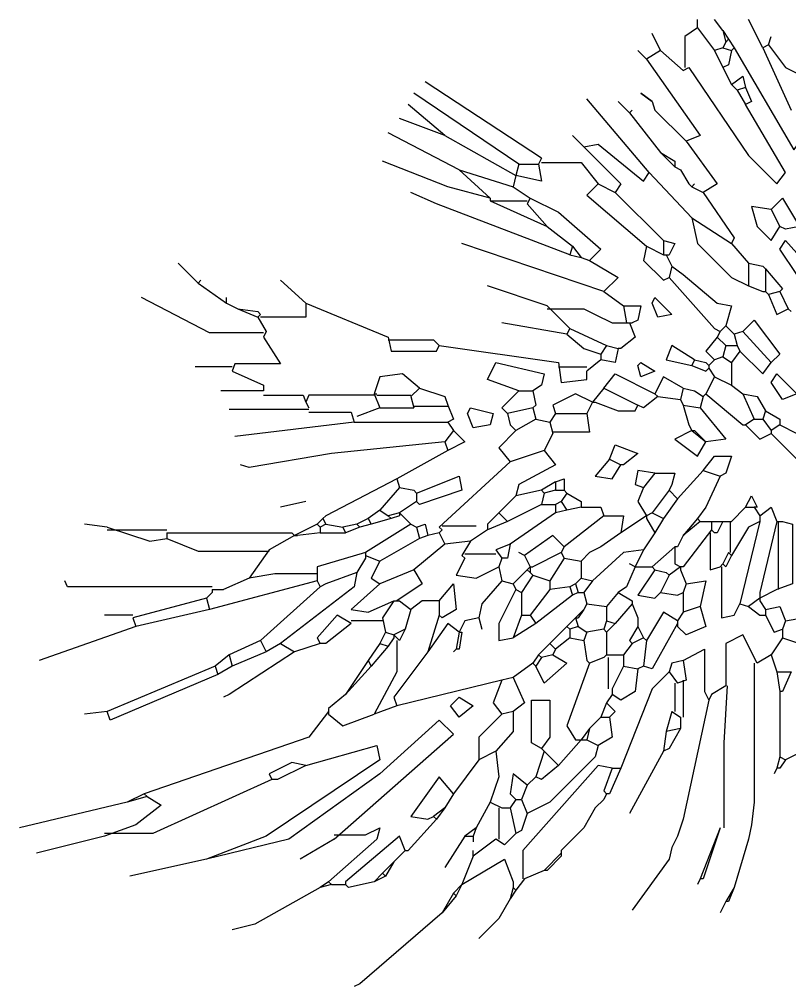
# Model space of a CAD drawing. Header units: millimetres. Extents: x 254.5 to 332, y 114.7 to 192.4.
# Drawn here: x 254.49 to 290.69, y 145.58 to 191.05 of the extents above; entities that cross this region are included whole.
import ezdxf

# ---------------------------------------------------------------- set-up
doc = ezdxf.new("R2010")
doc.units = ezdxf.units.MM
doc.layers.add('Standard', color=7, linetype='Continuous')

msp = doc.modelspace()

# ---------------------------------------------------------------- linework, layer by layer
at = {"layer": 'Standard', "linetype": 'Continuous'}
for points in [[(286.353, 190.652), (286.353, 191.051)], [(287.553, 190.519), (287.154, 191.051)], [(289.421, 189.718), (288.753, 191.051)], [(286.353, 190.652), (285.754, 190.251), (285.754, 188.785)], [(286.353, 190.652), (287.154, 189.585)], [(287.553, 190.519), (287.821, 190.118)], [(287.553, 190.519), (287.688, 189.985)], [(284.62, 189.585), (284.221, 190.384)], [(287.821, 190.118), (287.688, 189.985)], [(287.821, 190.118), (288.087, 189.718)], [(289.687, 189.851), (289.82, 190.251)], [(287.553, 189.718), (287.154, 189.585)], [(287.688, 189.985), (287.553, 189.718)], [(287.553, 189.718), (287.954, 189.585)], [(288.087, 189.718), (287.954, 189.585)], [(288.087, 189.718), (290.887, 184.918), (291.287, 185.451), (291.287, 185.852)], [(289.687, 189.851), (289.421, 189.718)], [(289.421, 189.718), (290.754, 186.784)], [(289.687, 189.851), (290.487, 188.785), (291.02, 188.518), (291.02, 188.252)], [(283.954, 189.184), (283.554, 189.585)], [(284.62, 189.585), (283.954, 189.184)], [(283.954, 189.184), (286.488, 185.584), (285.821, 185.318)], [(284.62, 189.585), (285.687, 188.651), (285.954, 188.785)], [(287.154, 189.585), (287.553, 188.785)], [(287.954, 189.585), (287.821, 188.918), (287.553, 188.785)], [(285.954, 188.785), (288.753, 184.652), (290.088, 183.318), (290.487, 183.851), (288.62, 187.052)], [(287.553, 188.785), (287.954, 187.984)], [(287.954, 187.984), (288.487, 188.385), (288.62, 187.851)], [(279.021, 184.518), (273.554, 188.117)], [(287.954, 187.984), (288.221, 187.718)], [(288.62, 187.851), (288.221, 187.718)], [(288.62, 187.851), (288.888, 187.185), (288.62, 187.052)], [(277.954, 184.251), (273.021, 187.585)], [(284.221, 187.185), (283.687, 187.585), (284.221, 187.185)], [(288.221, 187.718), (288.62, 187.052)], [(274.487, 185.584), (272.754, 187.052)], [(284.088, 183.851), (281.154, 187.318)], [(283.154, 186.651), (282.621, 187.185)], [(284.221, 187.185), (284.354, 186.784)], [(283.154, 186.651), (283.287, 186.784)], [(283.154, 186.651), (284.62, 184.785)], [(284.354, 186.784), (285.821, 185.318)], [(284.354, 186.784), (285.821, 185.318)], [(274.487, 185.584), (272.354, 186.385)], [(275.153, 183.984), (271.821, 185.717)], [(274.487, 185.584), (277.821, 183.718)], [(281.02, 185.051), (280.487, 185.584)], [(281.02, 185.051), (281.687, 185.184), (283.82, 183.452), (284.088, 183.851)], [(281.02, 185.051), (282.754, 183.318), (282.487, 182.918)], [(285.821, 185.318), (287.287, 183.318), (286.621, 182.918)], [(284.62, 184.785), (285.288, 184.384), (285.288, 184.118)], [(284.62, 184.785), (285.288, 184.118)], [(276.621, 182.651), (274.62, 183.185), (271.554, 184.384)], [(278.888, 184.251), (279.021, 183.452), (277.821, 183.718)], [(277.954, 184.251), (277.821, 183.718)], [(277.954, 184.251), (278.888, 184.251)], [(279.021, 184.518), (278.888, 184.251)], [(279.021, 184.317), (280.887, 184.317), (281.687, 183.318)], [(275.153, 183.984), (277.688, 183.185)], [(275.153, 183.984), (276.621, 182.651)], [(277.821, 183.718), (277.688, 183.185)], [(284.088, 183.851), (286.087, 181.718)], [(285.288, 184.118), (285.554, 183.984)], [(285.554, 183.984), (285.954, 183.318)], [(285.554, 183.984), (285.954, 183.318)], [(281.687, 183.318), (281.154, 182.784), (283.954, 180.384)], [(281.687, 183.318), (282.487, 182.918)], [(285.954, 183.318), (286.087, 183.185)], [(286.087, 183.185), (286.22, 183.318)], [(280.354, 179.985), (274.088, 182.385), (272.887, 182.918)], [(277.688, 183.185), (278.487, 182.651)], [(282.487, 182.918), (284.754, 180.652)], [(286.087, 183.185), (286.621, 182.918)], [(286.621, 182.918), (288.087, 180.785), (287.954, 180.519)], [(276.621, 182.651), (276.621, 182.518)], [(276.621, 182.518), (279.287, 181.318)], [(276.621, 182.518), (278.354, 182.518)], [(278.487, 182.651), (278.354, 182.385)], [(278.354, 182.385), (279.287, 181.318)], [(278.487, 182.651), (279.82, 181.985), (281.821, 180.251), (281.287, 179.718)], [(289.82, 182.118), (290.354, 182.651), (291.154, 181.318), (290.487, 181.185), (290.221, 181.318)], [(289.82, 182.118), (288.888, 182.251), (289.154, 181.318), (289.82, 180.652), (290.221, 181.318)], [(289.82, 182.118), (290.221, 181.318)], [(286.087, 181.718), (287.954, 180.519)], [(286.087, 181.718), (286.353, 180.519), (287.954, 178.918), (288.753, 178.518)], [(279.287, 181.318), (280.487, 180.384)], [(281.954, 178.252), (275.288, 180.519)], [(284.754, 180.652), (285.288, 180.519), (285.02, 179.985)], [(284.754, 180.652), (284.754, 179.985)], [(287.954, 180.519), (288.753, 179.585)], [(290.487, 180.652), (291.687, 179.317), (291.02, 179.051), (290.221, 180.251), (290.487, 180.652)], [(280.487, 180.384), (280.354, 179.985)], [(280.487, 180.384), (280.887, 179.851)], [(283.954, 180.384), (283.82, 179.718), (284.754, 178.785), (285.02, 178.918)], [(283.954, 180.384), (284.754, 179.985)], [(280.354, 179.985), (280.887, 179.851)], [(280.887, 179.851), (281.287, 179.718)], [(281.287, 179.718), (282.621, 178.918), (281.954, 178.252)], [(284.754, 179.985), (284.887, 179.985)], [(284.887, 179.985), (285.02, 179.985)], [(284.887, 179.985), (285.153, 179.452)], [(262.887, 178.651), (261.954, 179.585)], [(285.153, 179.452), (285.02, 178.918)], [(285.153, 179.452), (285.687, 179.051), (287.287, 177.718), (287.954, 177.585), (287.688, 176.651)], [(288.753, 179.585), (288.753, 178.518)], [(288.753, 179.585), (289.421, 179.452), (289.554, 179.317)], [(289.554, 179.317), (290.354, 178.385), (290.221, 178.252)], [(289.554, 179.317), (289.554, 178.252)], [(262.887, 178.651), (263.021, 178.785)], [(267.954, 177.718), (266.754, 178.785)], [(285.02, 178.918), (287.154, 176.518), (287.42, 176.385)], [(262.887, 178.651), (264.221, 177.718)], [(279.287, 177.585), (276.488, 178.518)], [(281.954, 178.252), (282.887, 177.585)], [(288.753, 178.518), (289.421, 178.252), (289.554, 178.252)], [(289.554, 178.252), (289.687, 178.117)], [(290.221, 178.252), (289.687, 178.117)], [(290.221, 178.252), (290.621, 177.451)], [(265.954, 176.318), (263.42, 176.318), (260.221, 177.984)], [(264.221, 177.718), (264.221, 177.984)], [(284.354, 177.984), (285.153, 177.185), (284.487, 177.052), (284.221, 177.718), (284.354, 177.984)], [(289.687, 178.117), (290.088, 177.185), (290.621, 177.451)], [(264.221, 177.718), (264.754, 177.451)], [(264.754, 177.451), (265.687, 177.052)], [(264.754, 177.451), (265.687, 177.318), (265.821, 177.185)], [(267.954, 177.718), (267.954, 177.052), (265.821, 177.052)], [(267.954, 177.718), (271.821, 176.118)], [(279.287, 177.585), (280.354, 176.518)], [(279.287, 177.451), (281.02, 177.451), (281.554, 177.185)], [(282.887, 177.585), (283.021, 176.784)], [(282.887, 177.585), (283.687, 177.585), (283.554, 176.917), (283.287, 176.784)], [(290.621, 177.451), (290.754, 177.318)], [(265.821, 177.185), (265.687, 177.052)], [(265.687, 177.052), (266.087, 176.385), (265.954, 176.118)], [(281.554, 177.185), (282.354, 176.784)], [(281.554, 177.185), (282.354, 176.784)], [(288.487, 176.385), (289.021, 176.917), (290.221, 175.318), (289.82, 174.918)], [(280.221, 176.251), (277.154, 176.784)], [(280.354, 176.518), (280.221, 176.251)], [(280.354, 176.518), (282.087, 175.717)], [(282.354, 176.784), (283.021, 176.784)], [(283.154, 176.784), (283.42, 176.118), (282.754, 175.584), (282.621, 175.584)], [(283.021, 176.784), (283.154, 176.784)], [(283.154, 176.784), (283.287, 176.784)], [(287.688, 176.651), (287.42, 176.385)], [(287.688, 176.651), (288.087, 176.251)], [(265.954, 176.118), (266.754, 174.851), (264.62, 174.851), (264.487, 174.518)], [(271.821, 176.118), (271.954, 175.451), (274.088, 175.451), (274.221, 175.717)], [(271.821, 175.985), (273.954, 175.985), (274.221, 175.717)], [(280.221, 176.251), (281.02, 175.584), (281.821, 175.318)], [(287.287, 176.118), (286.754, 175.451), (287.154, 175.051)], [(287.42, 176.385), (287.287, 176.118)], [(287.287, 176.118), (287.688, 175.717)], [(288.487, 176.385), (288.087, 176.251)], [(288.087, 176.251), (288.221, 175.717)], [(288.487, 176.385), (289.82, 174.918)], [(274.221, 175.717), (279.82, 174.918)], [(282.087, 175.717), (281.821, 175.318)], [(282.621, 175.584), (282.487, 174.918), (281.821, 175.051)], [(282.087, 175.717), (282.621, 175.584)], [(286.22, 175.051), (285.153, 175.717), (284.887, 175.051), (286.087, 174.785)], [(287.688, 175.717), (287.553, 175.184)], [(287.688, 175.717), (288.221, 175.717)], [(288.221, 175.717), (288.354, 175.451)], [(281.821, 175.051), (281.154, 174.518)], [(281.821, 175.318), (281.821, 175.184)], [(281.821, 175.184), (281.821, 175.051)], [(286.22, 175.051), (286.087, 174.785)], [(286.22, 175.051), (286.754, 174.918), (286.887, 174.785)], [(287.154, 175.051), (286.887, 174.785)], [(287.553, 175.184), (287.154, 175.051)], [(287.553, 175.184), (287.954, 174.918)], [(288.354, 175.451), (287.954, 174.918)], [(288.354, 175.451), (289.421, 174.384), (289.82, 174.918)], [(264.487, 174.718), (262.754, 174.718)], [(277.954, 173.585), (276.488, 174.118), (276.887, 174.918), (279.154, 174.384), (279.021, 173.851), (278.62, 173.585)], [(279.82, 174.918), (279.954, 173.984), (281.154, 174.118), (281.154, 174.518)], [(279.82, 174.718), (281.154, 174.718)], [(283.687, 174.918), (284.354, 174.518), (283.687, 174.251), (283.554, 174.785), (283.687, 174.918)], [(286.087, 174.785), (286.754, 174.518), (286.887, 174.652)], [(286.887, 174.785), (286.887, 174.652)], [(286.887, 174.652), (287.154, 174.251)], [(287.954, 174.918), (287.954, 173.851)], [(264.487, 174.518), (265.954, 173.851), (265.954, 173.585)], [(273.287, 173.718), (272.487, 174.384), (271.421, 174.251), (271.154, 173.452)], [(281.954, 173.718), (282.487, 174.384), (284.354, 173.452)], [(285.687, 173.718), (284.754, 174.251), (284.354, 173.452)], [(287.154, 174.251), (286.754, 173.452)], [(287.154, 174.251), (287.954, 173.851)], [(290.088, 174.384), (291.02, 173.452), (290.354, 173.185), (289.82, 173.984), (290.088, 174.384)], [(273.287, 173.718), (272.887, 173.318)], [(273.287, 173.718), (274.487, 173.318), (274.62, 172.918)], [(281.954, 173.718), (281.421, 173.051)], [(281.954, 173.718), (283.554, 172.918)], [(285.687, 173.718), (285.554, 173.185)], [(285.687, 173.718), (286.22, 173.585), (286.621, 173.318)], [(287.954, 173.851), (288.487, 173.452)], [(265.954, 173.585), (263.954, 173.585)], [(265.954, 173.385), (267.821, 173.385), (267.954, 173.051)], [(271.154, 173.385), (268.087, 173.385), (267.954, 173.051)], [(271.154, 173.452), (271.287, 173.452)], [(271.154, 173.452), (271.421, 172.784)], [(271.287, 173.385), (272.887, 173.385)], [(272.887, 173.318), (273.021, 172.784)], [(277.954, 173.585), (277.154, 172.784), (277.42, 172.518)], [(277.954, 173.585), (278.62, 173.585)], [(278.62, 173.585), (278.753, 172.918), (278.62, 172.784)], [(281.421, 173.051), (280.621, 173.452), (279.554, 172.918), (279.687, 172.518)], [(284.487, 173.318), (283.82, 172.784), (283.554, 172.918)], [(284.354, 173.452), (284.487, 173.318)], [(284.487, 173.318), (285.554, 173.185)], [(286.621, 173.318), (286.488, 172.784)], [(286.754, 173.452), (286.621, 173.318)], [(286.754, 173.452), (288.487, 171.985), (288.62, 171.985)], [(288.487, 173.452), (289.021, 172.251)], [(288.487, 173.452), (289.154, 173.318), (289.554, 172.651)], [(267.954, 173.051), (268.087, 172.784)], [(271.421, 172.784), (270.354, 172.385)], [(271.421, 172.784), (273.021, 172.784)], [(274.62, 172.851), (273.021, 172.851)], [(274.62, 172.918), (274.887, 172.251), (274.62, 172.118)], [(275.687, 172.784), (276.754, 172.518), (276.621, 171.985), (275.821, 171.852), (275.554, 172.518), (275.687, 172.784)], [(278.62, 172.784), (277.42, 172.518)], [(278.62, 172.784), (278.753, 172.251)], [(281.421, 173.051), (281.154, 172.518)], [(281.421, 173.051), (281.554, 173.051)], [(281.554, 173.051), (282.621, 172.651), (283.42, 172.651), (283.554, 172.918)], [(285.554, 173.185), (285.687, 172.918)], [(285.687, 172.918), (286.488, 172.784)], [(285.687, 172.918), (285.954, 171.985), (286.087, 171.718)], [(286.488, 172.784), (287.688, 171.318), (286.754, 171.185)], [(268.087, 172.718), (264.354, 172.718)], [(268.087, 172.585), (270.088, 172.585), (270.221, 172.118)], [(277.42, 172.518), (277.553, 171.985), (277.821, 171.718)], [(279.687, 172.518), (279.421, 172.118)], [(281.154, 172.518), (281.287, 171.651), (279.554, 171.651)], [(279.687, 172.518), (281.154, 172.518)], [(289.554, 172.651), (289.421, 172.251)], [(289.554, 172.651), (290.221, 172.251), (290.221, 171.985)], [(270.221, 172.118), (264.62, 171.451)], [(270.221, 172.118), (274.62, 172.118)], [(274.62, 172.118), (274.887, 171.718)], [(278.753, 172.251), (277.821, 171.718)], [(278.753, 172.251), (279.421, 172.118)], [(279.421, 172.118), (279.554, 171.584)], [(289.021, 172.251), (288.62, 171.985)], [(288.62, 171.985), (289.287, 171.318), (289.82, 171.584)], [(289.021, 172.251), (289.421, 172.251)], [(289.421, 172.251), (289.82, 171.718)], [(290.221, 171.985), (289.82, 171.718)], [(290.221, 171.985), (291.02, 171.584), (291.421, 170.918)], [(274.887, 171.718), (274.487, 171.185)], [(274.887, 171.718), (275.421, 171.185), (274.62, 170.785)], [(277.821, 171.718), (277.021, 170.918), (277.553, 170.251)], [(279.554, 171.584), (279.154, 170.785)], [(286.087, 171.718), (285.288, 171.318), (286.353, 170.519), (286.754, 171.185)], [(286.087, 171.718), (286.22, 171.718)], [(286.087, 171.718), (286.754, 171.185)], [(286.22, 171.718), (286.754, 171.185)], [(289.82, 171.718), (289.82, 171.584)], [(289.82, 171.584), (291.02, 170.384), (291.154, 170.384)], [(274.487, 171.185), (269.154, 170.652), (265.288, 169.985), (264.887, 170.118)], [(274.487, 171.185), (274.62, 170.785)], [(282.22, 170.384), (282.487, 171.051), (283.554, 170.652), (282.887, 170.118), (282.754, 170.118)], [(274.62, 170.785), (272.22, 169.452)], [(279.154, 170.785), (277.553, 170.251)], [(279.154, 170.785), (279.687, 170.118), (277.954, 169.184), (277.821, 168.651)], [(286.621, 169.851), (287.154, 170.519), (287.954, 170.519), (287.688, 169.718), (287.42, 169.585)], [(277.553, 170.251), (274.221, 167.185), (274.354, 167.052)], [(282.22, 170.384), (281.554, 169.585), (282.354, 169.452), (282.754, 170.118)], [(282.22, 170.384), (282.754, 170.118)], [(284.354, 169.718), (283.554, 169.851), (283.42, 169.184), (283.82, 169.051)], [(284.354, 169.718), (283.82, 169.051)], [(284.354, 169.718), (285.288, 169.718), (285.153, 169.184), (285.02, 168.918)], [(286.621, 169.851), (285.421, 168.518)], [(286.621, 169.851), (287.42, 169.585)], [(272.22, 169.452), (268.888, 167.718), (268.753, 167.585)], [(272.22, 169.452), (272.354, 169.051)], [(273.154, 168.785), (275.153, 169.585), (275.288, 168.918), (273.287, 168.252), (273.154, 168.385)], [(279.687, 169.317), (279.021, 168.918)], [(279.687, 169.317), (280.088, 169.452), (280.088, 168.918)], [(279.687, 169.317), (279.687, 168.918)], [(287.42, 169.585), (286.754, 168.117), (286.353, 167.585)], [(272.354, 169.051), (271.421, 167.984)], [(272.354, 169.051), (273.021, 168.918), (273.154, 168.785)], [(273.154, 168.785), (273.154, 168.385)], [(279.021, 168.918), (277.821, 168.651)], [(279.021, 168.918), (279.154, 168.785)], [(279.154, 168.785), (279.021, 168.252)], [(279.687, 168.918), (279.154, 168.785)], [(279.687, 168.918), (280.088, 168.918)], [(280.221, 168.785), (279.954, 168.385)], [(280.088, 168.918), (280.221, 168.785)], [(280.221, 168.785), (280.887, 168.385), (280.887, 168.117)], [(283.82, 169.051), (283.554, 168.385), (283.954, 167.718)], [(285.02, 168.918), (284.221, 167.851)], [(285.02, 168.918), (285.421, 168.518)], [(267.954, 168.385), (266.754, 168.117)], [(273.154, 168.385), (272.354, 167.851)], [(277.821, 168.651), (277.021, 167.851)], [(279.021, 168.252), (277.42, 167.451)], [(279.021, 168.252), (279.687, 168.252)], [(279.954, 168.385), (279.687, 168.252)], [(279.687, 168.252), (279.687, 167.851)], [(279.954, 168.385), (280.221, 167.984)], [(285.421, 168.518), (284.754, 167.585)], [(288.62, 168.117), (288.888, 168.651), (289.154, 168.117), (289.021, 168.117)], [(271.421, 167.984), (270.887, 167.585)], [(271.421, 167.984), (271.821, 167.718)], [(272.354, 167.851), (271.821, 167.718)], [(272.354, 167.851), (272.354, 167.718)], [(272.354, 167.851), (272.887, 167.318)], [(277.021, 167.851), (276.488, 167.318), (276.488, 167.052)], [(277.021, 167.851), (277.42, 167.451)], [(279.687, 167.851), (277.553, 166.385)], [(280.221, 167.984), (279.687, 167.851)], [(280.887, 168.117), (280.221, 167.984)], [(280.887, 168.117), (281.821, 168.117), (281.954, 167.718)], [(284.221, 167.851), (283.954, 167.718)], [(284.221, 167.851), (284.754, 167.585)], [(288.62, 168.117), (287.954, 167.451)], [(288.62, 168.117), (289.021, 168.117)], [(289.021, 168.117), (289.287, 167.718)], [(289.287, 167.718), (289.82, 168.117), (290.088, 167.451)], [(258.62, 167.185), (257.553, 167.318)], [(268.487, 167.318), (267.42, 166.784)], [(268.753, 167.585), (268.487, 167.318)], [(268.487, 167.318), (268.62, 167.185)], [(268.888, 167.318), (268.62, 167.185)], [(268.753, 167.585), (268.888, 167.318)], [(268.888, 167.318), (269.687, 167.185)], [(270.354, 167.318), (269.687, 167.185)], [(270.887, 167.585), (270.354, 167.318)], [(270.354, 167.318), (270.487, 167.185)], [(271.02, 167.318), (270.487, 167.185)], [(272.887, 167.318), (270.754, 165.985)], [(270.887, 167.585), (271.02, 167.318)], [(271.954, 167.585), (271.02, 167.318)], [(271.821, 167.718), (271.954, 167.585)], [(272.354, 167.718), (271.954, 167.585)], [(272.887, 167.318), (273.154, 167.185)], [(273.154, 167.185), (273.554, 167.318), (273.687, 166.784)], [(277.42, 167.451), (276.488, 167.052)], [(281.954, 167.718), (280.088, 166.251)], [(281.954, 167.718), (282.887, 167.718), (282.754, 166.917)], [(283.954, 167.718), (282.754, 166.917)], [(283.954, 167.718), (283.954, 167.585)], [(283.954, 167.585), (284.354, 166.917)], [(284.754, 167.585), (284.354, 166.917)], [(286.353, 167.585), (285.687, 166.784)], [(286.488, 167.451), (285.687, 166.784)], [(286.353, 167.585), (286.488, 167.451)], [(286.488, 167.451), (287.021, 167.451)], [(287.021, 167.451), (287.021, 167.052)], [(287.021, 167.451), (287.553, 167.451)], [(287.553, 167.451), (287.287, 166.917), (287.154, 166.917)], [(287.553, 167.451), (287.954, 167.451)], [(287.887, 167.451), (287.887, 165.985)], [(289.287, 167.451), (288.753, 167.185), (287.954, 165.852)], [(289.287, 167.451), (288.354, 163.585)], [(289.287, 167.718), (289.287, 167.451)], [(290.088, 167.451), (289.287, 164.118), (289.287, 163.851)], [(290.088, 167.451), (290.221, 167.451)], [(290.354, 167.451), (290.821, 167.318), (290.821, 164.518), (290.088, 164.251)], [(290.153, 167.451), (290.153, 164.251)], [(290.221, 167.451), (290.354, 167.451)], [(258.62, 167.185), (260.621, 166.518), (261.421, 166.651)], [(258.62, 167.052), (261.421, 167.052)], [(261.421, 166.917), (267.287, 166.917), (267.42, 166.784)], [(261.421, 166.917), (261.421, 166.784)], [(268.62, 166.917), (267.553, 166.784)], [(268.62, 167.185), (268.62, 166.917)], [(268.62, 166.917), (269.82, 166.917)], [(269.687, 167.185), (269.82, 166.917)], [(270.487, 167.185), (269.82, 166.917)], [(273.154, 167.185), (273.287, 166.651)], [(274.221, 166.917), (273.687, 166.784)], [(274.354, 167.052), (274.221, 166.917)], [(274.221, 166.917), (274.487, 166.385)], [(274.354, 167.251), (275.954, 167.251)], [(276.488, 167.052), (275.687, 166.518)], [(282.754, 166.917), (281.821, 166.251)], [(284.354, 166.917), (283.82, 166.118)], [(287.021, 167.052), (285.687, 165.318), (285.554, 165.318)], [(286.954, 166.917), (286.954, 165.184), (287.42, 165.318), (287.553, 165.451)], [(287.021, 167.052), (287.154, 166.917)], [(261.421, 166.784), (261.421, 166.651)], [(261.421, 166.651), (262.887, 166.051), (266.22, 166.051)], [(267.42, 166.784), (266.22, 166.118)], [(267.42, 166.784), (267.553, 166.784)], [(273.287, 166.651), (271.421, 165.584)], [(273.687, 166.784), (273.287, 166.651)], [(275.687, 166.518), (274.487, 166.385)], [(275.687, 166.518), (275.288, 165.852), (275.421, 165.717)], [(280.088, 166.251), (279.554, 166.784), (278.221, 165.852)], [(285.687, 166.784), (285.421, 166.251), (285.288, 166.251)], [(266.22, 166.118), (265.288, 164.785)], [(270.754, 165.985), (268.487, 165.318), (268.487, 165.051)], [(270.754, 165.985), (270.754, 165.852)], [(274.487, 166.385), (273.021, 165.184)], [(277.553, 166.385), (276.887, 166.118)], [(276.887, 166.118), (277.154, 165.717)], [(277.553, 166.385), (277.42, 165.717), (277.154, 165.717)], [(278.221, 165.852), (277.954, 165.985)], [(279.954, 165.985), (278.62, 165.318)], [(280.088, 166.251), (279.954, 165.985)], [(279.954, 165.985), (280.088, 165.717)], [(281.287, 165.985), (280.887, 165.584)], [(281.821, 166.251), (281.287, 165.985)], [(281.821, 166.251), (281.287, 165.985)], [(283.82, 166.118), (282.887, 165.985), (281.421, 164.652)], [(283.82, 166.118), (283.42, 165.318)], [(285.288, 166.251), (284.221, 165.318)], [(285.288, 166.251), (285.288, 165.451), (285.554, 165.318)], [(287.821, 165.985), (287.553, 165.451)], [(287.821, 165.985), (287.954, 165.852)], [(270.754, 165.717), (270.354, 165.051)], [(270.754, 165.852), (270.754, 165.717)], [(270.754, 165.852), (271.421, 165.584)], [(271.421, 165.584), (271.02, 164.785), (271.421, 164.518)], [(275.421, 165.717), (275.02, 164.918), (275.954, 164.785), (277.021, 165.318)], [(276.887, 165.918), (275.421, 165.918)], [(277.154, 165.717), (277.021, 165.318)], [(278.221, 165.852), (278.487, 165.318)], [(280.088, 165.717), (279.421, 164.652)], [(280.088, 165.717), (280.887, 165.584)], [(280.887, 165.584), (280.887, 164.785)], [(287.954, 165.852), (287.688, 165.318)], [(270.354, 165.051), (270.221, 164.384), (266.754, 161.718)], [(268.487, 165.051), (268.487, 164.652)], [(270.354, 165.051), (268.888, 164.518), (268.62, 164.384)], [(273.021, 165.184), (271.421, 164.518)], [(273.021, 165.184), (273.42, 164.518), (272.22, 163.718)], [(277.021, 165.318), (277.154, 164.652)], [(278.354, 165.184), (277.688, 164.518)], [(278.487, 165.318), (278.354, 165.184)], [(278.354, 165.184), (278.487, 165.051)], [(278.487, 165.318), (278.62, 165.318)], [(278.487, 165.318), (278.487, 165.051)], [(278.487, 165.051), (278.62, 164.918)], [(283.42, 165.318), (283.021, 164.384), (282.621, 164.118)], [(283.42, 165.318), (283.154, 165.451)], [(283.42, 165.318), (283.554, 165.318)], [(283.554, 165.318), (284.221, 165.318)], [(284.354, 165.184), (283.554, 163.984), (284.354, 163.851), (284.62, 164.118)], [(284.221, 165.318), (284.354, 165.184)], [(284.354, 165.184), (284.887, 165.051), (285.02, 164.918)], [(285.554, 165.318), (285.02, 164.918)], [(285.554, 165.318), (285.554, 165.184)], [(285.554, 165.184), (285.821, 164.518)], [(287.487, 165.318), (287.487, 162.918), (288.087, 163.051), (288.354, 163.585)], [(287.553, 165.451), (287.688, 165.318)], [(263.554, 164.384), (256.754, 164.384), (256.621, 164.652)], [(268.487, 164.652), (263.42, 163.318)], [(265.288, 164.785), (264.088, 164.251)], [(268.487, 164.985), (266.488, 164.985), (265.288, 164.785)], [(268.487, 164.652), (268.62, 164.384)], [(277.154, 164.652), (276.22, 163.585), (276.087, 162.918)], [(277.154, 164.652), (277.688, 164.518)], [(278.62, 164.918), (278.087, 164.118)], [(278.62, 164.918), (279.421, 164.652)], [(279.421, 164.652), (279.421, 164.251)], [(280.887, 164.785), (280.621, 164.518)], [(280.887, 164.785), (281.421, 164.652)], [(281.421, 164.652), (281.02, 164.118)], [(285.02, 164.918), (284.62, 164.118)], [(285.821, 164.518), (286.754, 164.652), (286.488, 163.452)], [(263.554, 164.251), (263.554, 164.118)], [(263.554, 164.251), (264.088, 164.251)], [(263.554, 164.251), (264.088, 164.251)], [(268.62, 164.384), (265.821, 161.852)], [(271.421, 164.518), (270.088, 163.318), (270.887, 163.185), (272.087, 163.718)], [(274.221, 163.718), (274.887, 164.518), (275.02, 163.318), (274.354, 162.918), (274.221, 163.051)], [(277.821, 164.251), (277.021, 162.651), (277.021, 161.852), (277.688, 161.985)], [(277.688, 164.518), (277.821, 164.251)], [(277.821, 164.251), (278.087, 164.118)], [(279.421, 164.251), (278.487, 163.051)], [(280.354, 164.384), (279.421, 164.251)], [(280.621, 164.518), (280.354, 164.384)], [(280.354, 164.384), (280.487, 163.984)], [(280.621, 164.518), (280.754, 164.118)], [(285.821, 164.518), (285.687, 164.118)], [(290.088, 164.251), (289.287, 163.851)], [(263.287, 163.851), (259.82, 162.918)], [(263.554, 164.118), (263.287, 163.851)], [(263.287, 163.851), (263.42, 163.318)], [(272.087, 163.718), (271.554, 162.918)], [(272.087, 163.718), (272.22, 163.718)], [(272.22, 163.718), (272.354, 163.718)], [(272.354, 163.718), (272.887, 163.318)], [(274.221, 163.718), (273.42, 163.718), (272.887, 163.318)], [(274.221, 163.718), (274.221, 163.051)], [(278.087, 164.118), (278.087, 163.051)], [(280.487, 163.984), (278.753, 162.651)], [(280.754, 164.118), (280.487, 163.984)], [(280.754, 164.118), (281.02, 164.118)], [(281.02, 164.118), (281.154, 163.585)], [(282.621, 164.118), (282.087, 163.452)], [(282.621, 164.118), (283.287, 163.718), (283.287, 163.585)], [(284.62, 164.118), (285.421, 163.984), (285.687, 164.118)], [(285.687, 164.118), (285.687, 163.185)], [(289.287, 163.851), (288.753, 163.452)], [(289.287, 163.851), (289.287, 163.718)], [(289.287, 163.718), (289.554, 163.318)], [(263.42, 163.318), (259.954, 162.518)], [(272.887, 163.318), (272.621, 162.385)], [(281.02, 163.318), (280.621, 162.918)], [(281.02, 163.318), (280.754, 162.918)], [(281.154, 163.585), (281.02, 163.318)], [(281.154, 163.585), (282.087, 163.452)], [(282.087, 163.452), (282.087, 162.784)], [(283.287, 163.585), (282.487, 162.651)], [(283.287, 163.585), (283.554, 162.918), (283.554, 162.518)], [(286.488, 163.452), (286.754, 162.518), (285.821, 162.118), (285.421, 162.518)], [(286.488, 163.452), (285.687, 163.185)], [(288.354, 163.585), (288.753, 163.452)], [(288.753, 163.452), (289.287, 163.051), (289.554, 163.051)], [(289.554, 163.318), (290.221, 163.452), (290.487, 162.784)], [(289.554, 163.318), (289.554, 163.051)], [(259.82, 163.051), (258.487, 163.051)], [(259.82, 162.918), (259.954, 162.518)], [(270.088, 162.651), (269.421, 163.051), (268.487, 161.985), (268.62, 161.718)], [(271.554, 162.784), (270.088, 162.784)], [(271.554, 162.918), (271.687, 162.251)], [(274.221, 163.051), (273.687, 161.318)], [(276.087, 162.918), (275.421, 162.784), (275.153, 162.251)], [(276.087, 162.918), (276.22, 162.385)], [(278.087, 163.051), (277.688, 161.985)], [(278.087, 163.051), (278.487, 163.051)], [(278.487, 163.051), (278.753, 162.651)], [(280.621, 162.918), (280.221, 162.518)], [(280.621, 162.918), (280.754, 162.918)], [(280.621, 162.918), (280.754, 162.518)], [(282.087, 162.784), (281.954, 162.385)], [(282.087, 162.784), (282.487, 162.651)], [(285.421, 162.784), (284.754, 163.185), (283.954, 161.852)], [(285.687, 163.185), (285.421, 162.784)], [(285.421, 162.784), (285.421, 162.651)], [(289.554, 163.051), (289.954, 162.251), (290.354, 162.385)], [(290.487, 162.784), (290.354, 162.385)], [(290.487, 162.784), (291.287, 162.918), (291.421, 162.518)], [(259.954, 162.518), (255.421, 160.918)], [(270.088, 162.651), (268.888, 161.718), (268.62, 161.718)], [(272.621, 162.385), (272.087, 162.118)], [(272.621, 162.385), (272.354, 161.852)], [(275.153, 162.251), (274.62, 162.651), (273.687, 161.318)], [(278.753, 162.651), (277.688, 161.985)], [(280.221, 162.518), (279.421, 161.718)], [(280.221, 162.518), (280.354, 162.385)], [(280.754, 162.518), (280.354, 162.385)], [(280.354, 162.385), (280.354, 161.985)], [(280.754, 162.518), (281.154, 162.251)], [(281.954, 162.385), (281.154, 162.251)], [(281.954, 162.385), (282.087, 162.251)], [(282.487, 162.651), (282.087, 162.251)], [(283.554, 162.518), (283.154, 161.852), (283.287, 161.718)], [(283.554, 162.518), (283.82, 161.985)], [(285.421, 162.651), (284.221, 160.519), (283.82, 160.652)], [(285.421, 162.651), (285.421, 162.518)], [(290.354, 162.385), (290.354, 161.985)], [(271.687, 162.251), (271.421, 161.718)], [(271.687, 162.251), (272.087, 162.118)], [(272.087, 161.985), (271.821, 161.584)], [(272.087, 162.118), (272.087, 161.985)], [(272.087, 162.118), (272.354, 161.852)], [(275.153, 162.251), (275.02, 161.451)], [(275.288, 162.251), (275.153, 161.451), (275.02, 161.451)], [(275.153, 162.251), (275.288, 162.251)], [(280.354, 161.985), (279.687, 161.451)], [(280.354, 161.985), (281.02, 161.852)], [(281.154, 162.251), (281.02, 161.852)], [(282.087, 162.251), (282.087, 161.185)], [(283.82, 161.985), (283.287, 161.718)], [(283.82, 161.985), (283.954, 161.852)], [(289.154, 160.785), (288.487, 162.118), (287.688, 161.718), (287.688, 159.718)], [(290.354, 161.985), (289.82, 161.185)], [(290.354, 161.985), (291.154, 161.718)], [(265.821, 161.852), (264.354, 161.185)], [(265.821, 161.852), (266.087, 161.318)], [(266.754, 161.718), (266.087, 161.318)], [(266.754, 161.718), (267.42, 161.318)], [(268.62, 161.718), (267.42, 161.318)], [(271.421, 161.718), (270.887, 160.918)], [(271.821, 161.584), (271.02, 160.652)], [(272.22, 161.852), (272.22, 160.384), (271.154, 158.385)], [(271.421, 161.718), (271.821, 161.584)], [(275.02, 161.451), (274.887, 161.318)], [(279.421, 161.718), (278.888, 161.185)], [(279.421, 161.718), (279.687, 161.451)], [(279.687, 161.451), (279.554, 161.185)], [(281.02, 161.852), (281.154, 160.918), (281.287, 160.785)], [(283.287, 161.718), (282.887, 161.185)], [(283.954, 161.852), (283.82, 160.652)], [(285.687, 160.918), (286.687, 161.451), (286.687, 159.452), (286.887, 159.051)], [(264.354, 161.185), (263.687, 160.652)], [(267.42, 161.318), (264.354, 159.317), (264.088, 159.184)], [(264.354, 161.185), (264.487, 160.652)], [(266.087, 161.318), (264.487, 160.652)], [(273.687, 161.318), (272.087, 159.184), (272.22, 158.785)], [(278.888, 161.185), (278.62, 160.785)], [(279.554, 161.185), (280.221, 160.785), (279.154, 159.851), (278.753, 160.652)], [(279.021, 161.051), (278.753, 160.652)], [(278.888, 161.185), (279.021, 161.051)], [(279.554, 161.185), (279.021, 161.051)], [(281.954, 161.051), (281.287, 160.785)], [(282.087, 161.185), (281.954, 161.051)], [(282.087, 161.185), (282.887, 161.185)], [(282.154, 161.051), (282.154, 159.585)], [(282.887, 161.185), (282.887, 160.652)], [(289.82, 161.185), (289.154, 160.785)], [(289.82, 161.185), (290.088, 160.384)], [(263.687, 160.652), (258.62, 158.518)], [(263.687, 160.652), (263.82, 160.251)], [(264.487, 160.652), (263.82, 160.251)], [(270.887, 160.918), (269.82, 159.317)], [(271.02, 160.652), (269.82, 159.317)], [(270.887, 160.918), (271.02, 160.652)], [(278.62, 160.785), (277.688, 160.118)], [(278.62, 160.785), (278.753, 160.652)], [(281.287, 160.785), (280.221, 157.851), (280.621, 157.185), (280.887, 157.185)], [(282.887, 160.652), (282.354, 159.585)], [(283.554, 160.519), (283.42, 159.452), (282.754, 159.051), (282.354, 159.317)], [(282.887, 160.652), (283.554, 160.519)], [(283.82, 160.652), (283.554, 160.519)], [(285.687, 160.918), (285.153, 160.785), (285.02, 160.384)], [(285.687, 160.918), (285.821, 159.985)], [(289.021, 160.785), (289.021, 154.251), (288.888, 153.185)], [(263.82, 160.251), (258.753, 158.117), (258.62, 158.518)], [(277.688, 160.118), (277.154, 159.985)], [(277.688, 160.118), (278.221, 158.918), (277.688, 158.518)], [(285.02, 160.384), (284.221, 159.585), (282.754, 155.852)], [(285.02, 160.384), (285.421, 159.851)], [(290.088, 160.384), (290.754, 160.384)], [(290.088, 160.384), (290.221, 159.452)], [(290.754, 160.384), (290.354, 159.452), (290.221, 159.452)], [(277.154, 159.985), (272.22, 158.785)], [(277.154, 159.985), (276.754, 158.918), (277.154, 158.385)], [(285.288, 159.851), (285.288, 158.518)], [(285.821, 159.985), (285.421, 159.851)], [(285.687, 159.985), (285.687, 158.252)], [(287.688, 159.718), (287.021, 159.317), (286.887, 159.051)], [(287.754, 159.718), (287.588, 157.052), (287.588, 153.051)], [(269.82, 159.317), (269.021, 158.651)], [(269.82, 159.317), (269.021, 158.651)], [(275.153, 159.184), (275.821, 158.785), (275.153, 158.252), (274.754, 158.785), (275.153, 159.184)], [(282.354, 159.317), (282.087, 158.918)], [(282.354, 159.585), (282.354, 159.317)], [(290.221, 159.452), (290.221, 156.385)], [(272.22, 158.785), (271.154, 158.385)], [(279.021, 156.784), (278.554, 157.052), (278.554, 159.051), (279.421, 159.051), (279.421, 157.318), (279.021, 156.784)], [(282.087, 158.918), (281.821, 158.252)], [(282.087, 158.918), (282.487, 158.518), (282.22, 158.252)], [(286.887, 159.051), (285.687, 153.452)], [(258.62, 158.518), (257.553, 158.385)], [(269.021, 158.518), (268.087, 157.318), (260.354, 154.652)], [(269.021, 158.651), (269.021, 158.518)], [(269.021, 158.518), (269.021, 158.385)], [(269.021, 158.385), (269.687, 157.851), (271.154, 158.385)], [(277.154, 158.385), (276.087, 157.318), (276.087, 156.251)], [(277.688, 158.518), (277.688, 157.585), (276.887, 156.651)], [(277.688, 158.518), (277.154, 158.385)], [(281.821, 158.252), (281.287, 157.718)], [(282.22, 158.252), (282.354, 157.318), (281.687, 156.917)], [(281.821, 158.252), (282.22, 158.252)], [(285.153, 158.518), (284.887, 157.585)], [(285.153, 158.518), (285.554, 158.252)], [(285.554, 158.252), (285.554, 157.718)], [(269.287, 152.518), (274.887, 157.451), (274.221, 158.117), (271.421, 155.584), (267.154, 152.518), (263.287, 151.584)], [(281.287, 157.718), (280.887, 157.185)], [(281.287, 157.718), (281.154, 157.185)], [(285.554, 157.718), (285.02, 156.784), (284.754, 156.651)], [(284.887, 157.585), (284.754, 156.651)], [(285.554, 157.718), (284.887, 157.585)], [(267.954, 155.985), (271.287, 156.917), (271.421, 156.251), (266.087, 152.651), (263.287, 151.584)], [(281.687, 156.917), (281.554, 156.385), (279.421, 154.251), (278.354, 153.718)], [(280.887, 157.185), (279.82, 155.985)], [(280.887, 157.185), (281.154, 157.185)], [(281.154, 157.185), (281.687, 156.917)], [(276.887, 156.651), (276.087, 156.251)], [(276.887, 156.651), (277.021, 155.451), (276.621, 154.251)], [(279.154, 156.651), (278.753, 155.451)], [(279.021, 156.784), (279.154, 156.651)], [(279.154, 156.651), (279.82, 155.985)], [(284.754, 156.651), (283.154, 153.718)], [(291.02, 156.518), (290.487, 156.251)], [(267.954, 155.985), (267.287, 156.118), (266.22, 155.584), (266.353, 155.318)], [(267.954, 155.985), (266.621, 155.318), (266.353, 155.318)], [(276.087, 156.251), (274.887, 154.652)], [(282.354, 155.852), (281.687, 155.985), (278.154, 151.985), (278.154, 150.652)], [(279.82, 155.985), (279.021, 155.318), (278.753, 155.451)], [(290.221, 156.385), (290.088, 155.852)], [(290.487, 156.251), (290.221, 155.852), (290.088, 155.852)], [(290.221, 156.385), (290.487, 156.251)], [(278.354, 155.051), (277.688, 155.584), (277.553, 154.652), (277.821, 154.384)], [(282.354, 155.852), (281.954, 154.785), (282.087, 154.652)], [(282.754, 155.852), (282.22, 154.652), (282.087, 154.652)], [(282.354, 155.852), (282.754, 155.852)], [(290.088, 155.852), (289.954, 155.584)], [(266.353, 155.318), (260.754, 152.784), (258.487, 152.784)], [(274.887, 154.652), (274.221, 155.451), (272.887, 153.585), (273.687, 153.452), (273.954, 153.585)], [(278.354, 155.051), (278.087, 154.384)], [(278.753, 155.451), (278.354, 155.051)], [(260.354, 154.652), (259.554, 154.251)], [(260.354, 154.652), (260.487, 154.518)], [(274.887, 154.652), (274.487, 153.984)], [(282.087, 154.652), (281.954, 154.384)], [(259.554, 154.251), (254.487, 153.051)], [(260.487, 154.518), (261.154, 154.118), (259.954, 153.185), (258.487, 152.651)], [(260.487, 154.518), (259.554, 154.251)], [(276.621, 154.251), (275.954, 153.051)], [(276.621, 154.251), (277.154, 153.984)], [(277.821, 154.384), (277.553, 153.984)], [(277.821, 154.384), (278.087, 154.384)], [(278.087, 154.384), (278.354, 153.718)], [(281.954, 154.384), (281.554, 153.984)], [(281.954, 154.384), (281.554, 153.984)], [(274.487, 153.984), (273.954, 153.585)], [(274.487, 153.984), (274.088, 153.452)], [(277.021, 153.984), (277.021, 152.518)], [(277.154, 153.984), (277.553, 153.984)], [(277.553, 153.984), (277.821, 152.784)], [(278.354, 153.718), (278.087, 152.918), (277.821, 152.784)], [(281.554, 153.984), (281.02, 153.051)], [(274.088, 153.452), (272.754, 151.985)], [(273.954, 153.585), (274.088, 153.452)], [(285.687, 153.452), (285.421, 152.651)], [(285.687, 153.452), (285.421, 152.651)], [(269.287, 152.718), (270.754, 152.718), (271.421, 153.051), (271.287, 152.518), (269.021, 150.519)], [(275.954, 153.051), (275.421, 152.651)], [(275.954, 153.051), (275.821, 152.651)], [(277.821, 152.784), (277.287, 152.251), (276.887, 152.518)], [(281.02, 153.051), (280.487, 152.518)], [(281.02, 153.051), (280.487, 152.518)], [(287.42, 153.051), (286.488, 150.652)], [(287.42, 153.051), (286.621, 150.652), (286.488, 150.652)], [(288.888, 153.185), (288.753, 152.518)], [(288.888, 153.185), (288.753, 152.518)], [(258.487, 152.651), (255.288, 151.852)], [(269.287, 152.518), (267.688, 151.584)], [(272.621, 151.985), (272.354, 152.651), (269.82, 150.519), (269.82, 150.384)], [(275.421, 152.651), (274.487, 151.185)], [(275.421, 152.651), (275.821, 152.651)], [(275.821, 152.651), (275.821, 152.385)], [(276.887, 152.518), (275.821, 151.718)], [(280.354, 152.385), (279.954, 151.985)], [(280.354, 152.385), (279.954, 151.985)], [(280.487, 152.518), (280.354, 152.385)], [(285.421, 152.651), (285.153, 152.118)], [(288.753, 152.518), (288.087, 150.251)], [(272.621, 151.985), (272.087, 151.451)], [(272.621, 151.985), (272.087, 151.451)], [(272.621, 151.985), (272.754, 151.985)], [(275.821, 151.718), (275.821, 151.985)], [(279.954, 151.985), (279.954, 151.852)], [(285.153, 152.118), (285.02, 151.584)], [(285.153, 152.118), (285.02, 151.584)], [(263.287, 151.584), (259.687, 150.785)], [(272.087, 151.451), (271.554, 150.918)], [(272.087, 151.451), (271.687, 150.785)], [(275.821, 151.718), (275.288, 150.384)], [(275.288, 150.384), (277.287, 151.584), (277.688, 150.519), (277.688, 150.251)], [(279.954, 151.852), (279.154, 151.051)], [(279.954, 151.718), (279.287, 151.051), (279.154, 151.051)], [(279.954, 151.852), (279.954, 151.718)], [(285.02, 151.584), (283.287, 149.184)], [(279.154, 151.051), (278.221, 150.652)], [(269.021, 150.519), (268.62, 150.251)], [(269.021, 150.519), (269.154, 150.384)], [(271.154, 150.519), (269.954, 150.251), (269.82, 150.384)], [(271.554, 150.918), (271.154, 150.519)], [(271.687, 150.785), (271.154, 150.519)], [(271.554, 150.918), (271.687, 150.785)], [(278.221, 150.652), (277.821, 150.118)], [(286.488, 150.652), (286.353, 150.384)], [(268.62, 150.251), (265.554, 148.518), (264.487, 148.252)], [(269.154, 150.384), (268.62, 150.251)], [(269.154, 150.384), (269.82, 150.384)], [(275.288, 150.384), (274.887, 149.985)], [(275.288, 150.384), (275.02, 149.851)], [(277.688, 150.251), (277.553, 149.718)], [(277.821, 150.118), (277.553, 149.718)], [(277.688, 150.251), (277.821, 150.118)], [(288.087, 150.251), (287.688, 149.585)], [(288.087, 150.251), (287.821, 149.585), (287.688, 149.585)], [(274.887, 149.985), (274.354, 149.051)], [(275.02, 149.851), (274.354, 149.051)], [(274.887, 149.985), (275.02, 149.851)], [(277.553, 149.718), (277.021, 148.785), (276.087, 147.851)], [(287.688, 149.585), (287.42, 149.051)], [(274.354, 149.051), (270.487, 145.717), (270.221, 145.584)]]:
    msp.add_lwpolyline(points, dxfattribs=at)

doc.saveas('drawing.dxf')
